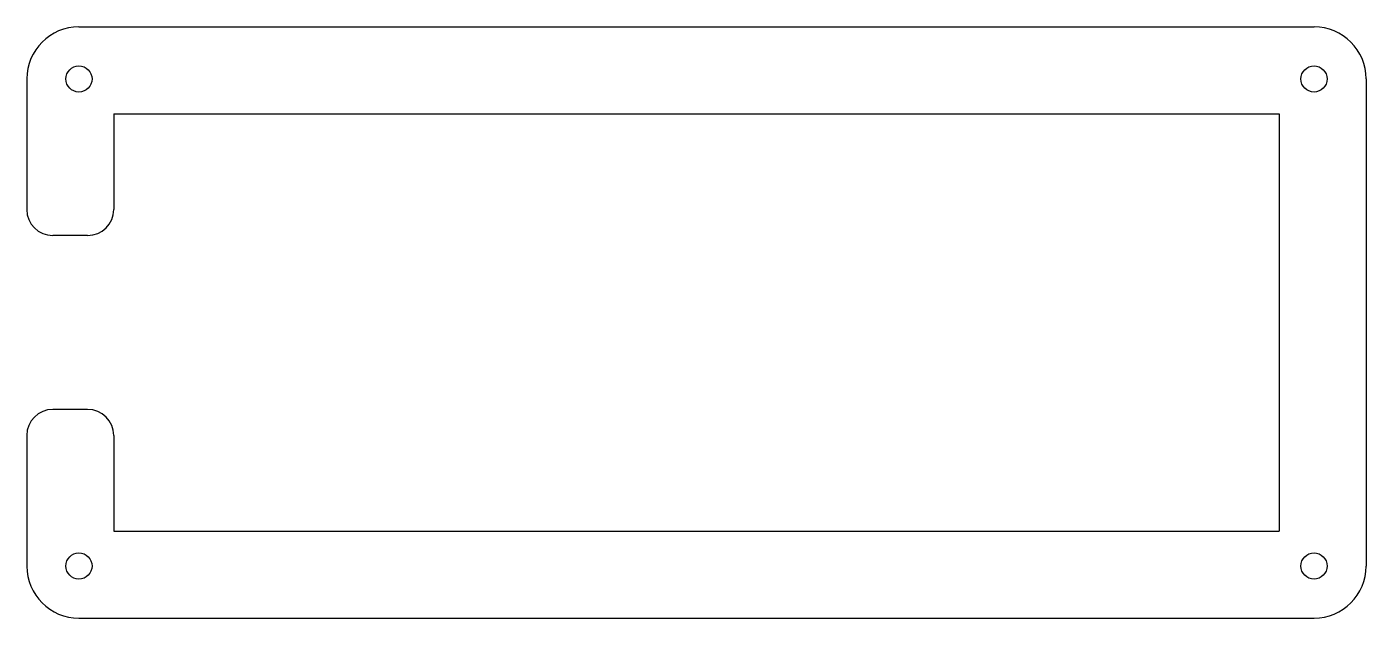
# Model space of a CAD drawing. Header units: inches. Extents: x 34 to 188, y 192 to 260.
import ezdxf

# ---------------------------------------------------------------- set-up
doc = ezdxf.new("R2010")
doc.units = ezdxf.units.IN
doc.header["$MEASUREMENT"] = 0
doc.layers.add('1', color=7, linetype='Continuous')

msp = doc.modelspace()

# ---------------------------------------------------------------- linework, layer by layer
at = {"layer": '1'}
for p, q in [((39.78, 260.4), (181.78, 260.4)), ((33.78, 254.4), (33.78, 239.4)), ((187.78, 254.4), (187.78, 198.4)), ((43.78, 250.4), (177.78, 250.4)), ((43.78, 250.4), (43.78, 239.4)), ((177.78, 250.4), (177.78, 202.4)), ((40.78, 236.4), (36.78, 236.4)), ((40.78, 216.4), (36.78, 216.4)), ((33.78, 213.4), (33.78, 198.4)), ((43.78, 213.4), (43.78, 202.4)), ((43.78, 202.4), (177.78, 202.4)), ((39.78, 192.4), (181.78, 192.4))]:
    msp.add_line(p, q, dxfattribs=at)
for centre in [(39.78, 254.4), (181.78, 254.4), (39.78, 198.4), (181.78, 198.4)]:
    msp.add_circle(centre, 1.5, dxfattribs=at)
for centre, radius, start, end in [((39.78, 254.4), 6, 90, 180), ((181.78, 254.4), 6, 0, 90), ((36.78, 239.4), 3, 180, 270), ((40.78, 239.4), 3, 270, 0), ((36.78, 213.4), 3, 90, 180), ((40.78, 213.4), 3, 0, 90), ((39.78, 198.4), 6, 180, 270), ((181.78, 198.4), 6, 270, 0)]:
    msp.add_arc(centre, radius, start, end, dxfattribs=at)

doc.saveas('drawing.dxf')
